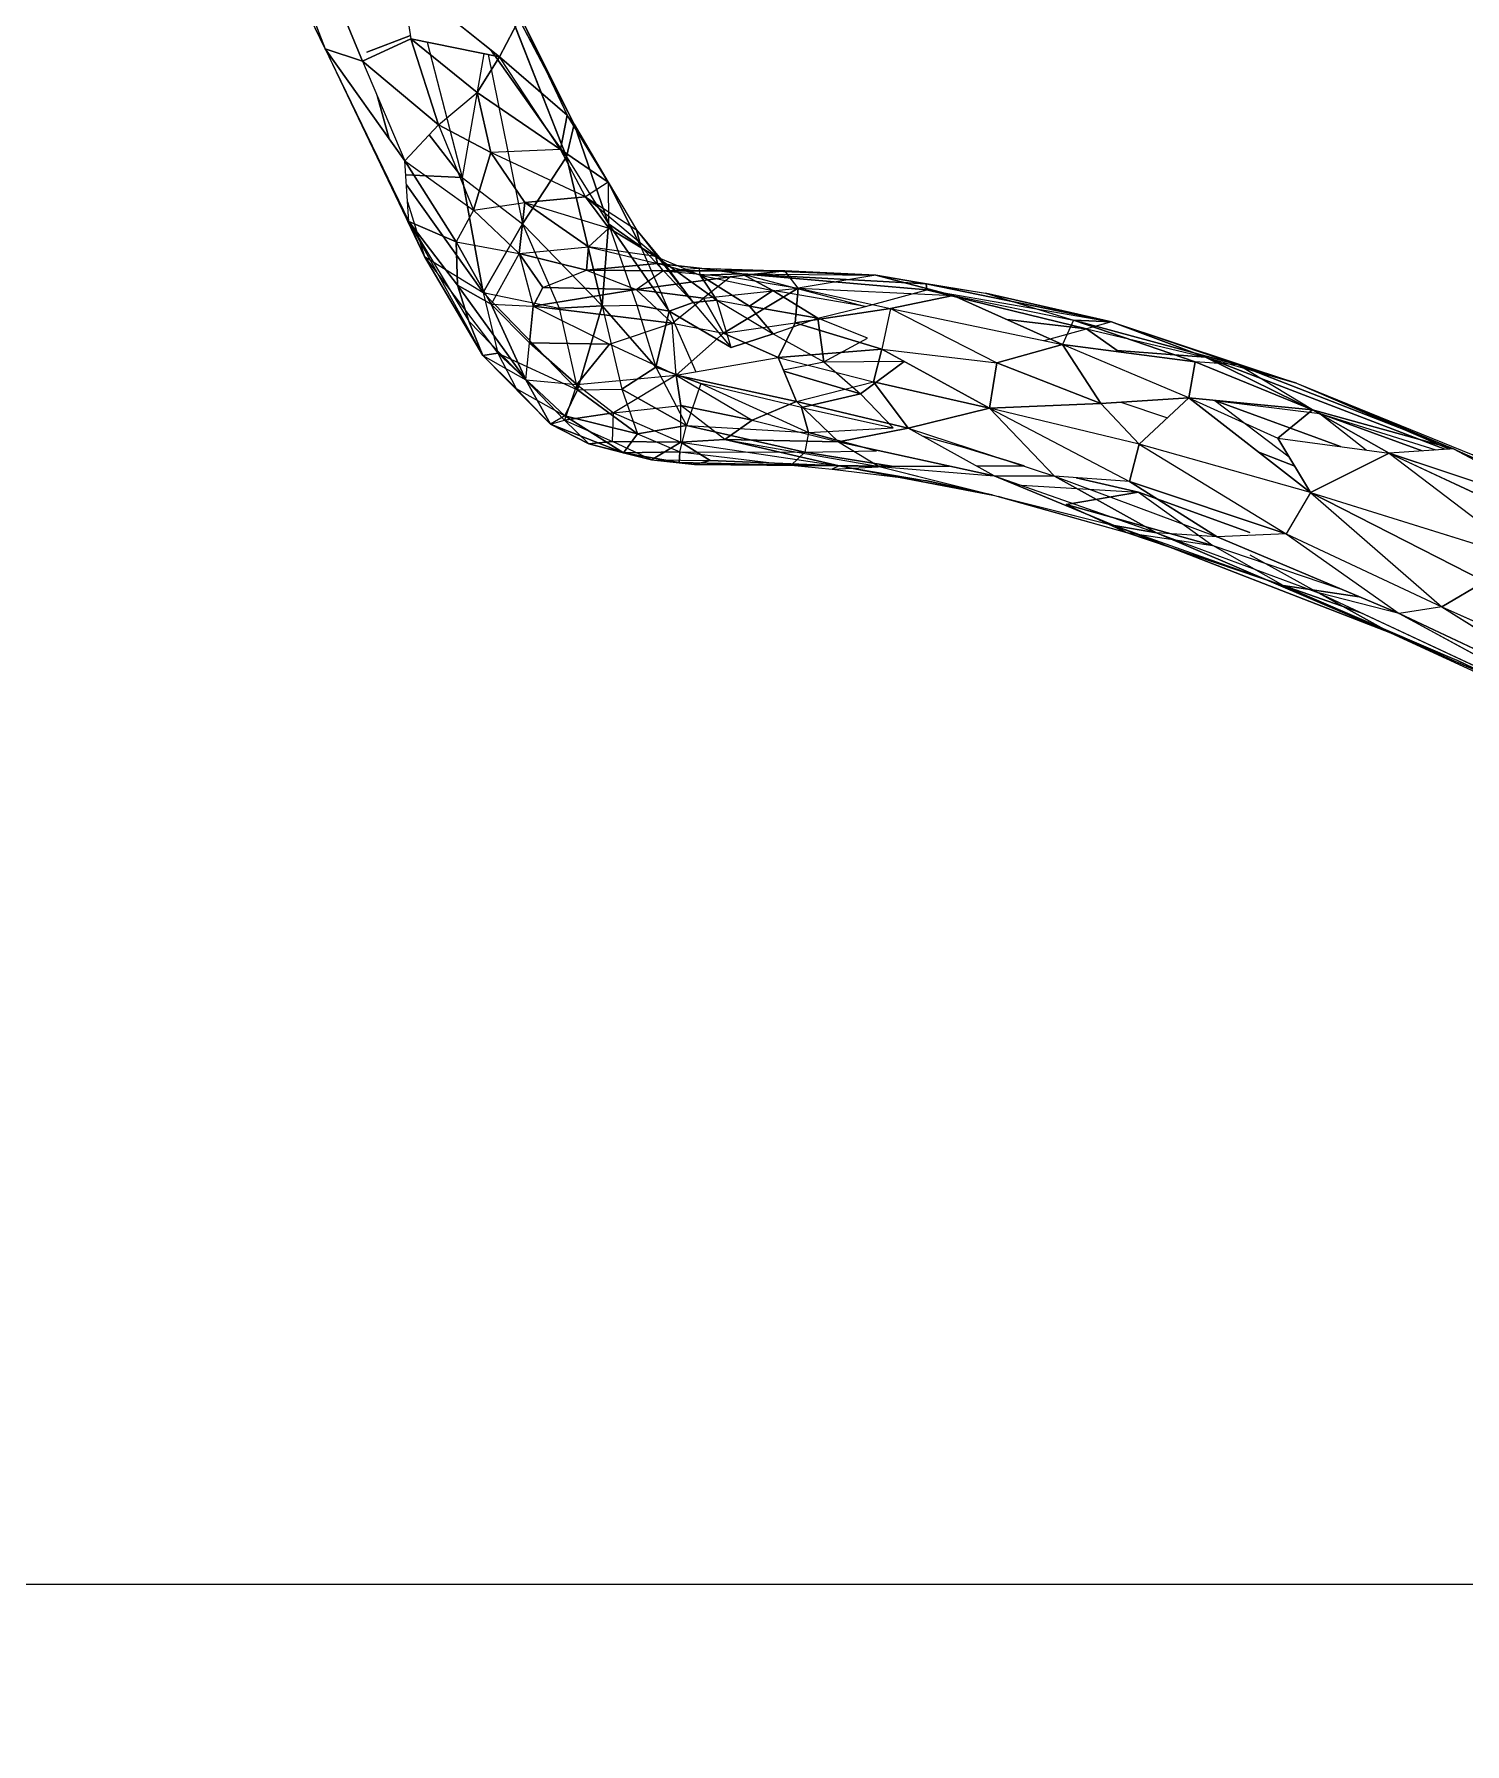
# Model space of a CAD drawing. Header units: inches. Extents: x -1767 to 184, y -1065 to 157.
# Drawn here: x -799.331 to -797.431, y -216.208 to -213.938 of the extents above; entities that cross this region are included whole.
import ezdxf

# ---------------------------------------------------------------- set-up
doc = ezdxf.new("R2010")
doc.units = ezdxf.units.IN
doc.header["$MEASUREMENT"] = 0
for name, color, linetype, lineweight in [('A-DETL-GENF', 92, 'Continuous', 9), ('E-LITE-EQPM', 33, 'Continuous', 9), ('G-IMPT', 8, 'Continuous', 9)]:
    doc.layers.add(name, color=color, linetype=linetype, lineweight=lineweight)

# ---------------------------------------------------------------- blocks, each defined once
blk = doc.blocks.new('flos_pendant16 - flos_pendant - 3D View - _3D__dwg_FLOS_AIM_Pendant_Lamps_dwg-2425-_3D_-V18-FIRST FLOOR')
at = {"layer": 'G-IMPT'}
for p, q in [((49.0861, -17.1722), (48.4428, -16.7845)), ((49.2511, -17.3344), (48.5858, -16.8862)), ((49.2841, -17.2766), (48.5858, -16.8862)), ((49.4958, -17.4224), (48.5858, -16.8862)), ((49.2841, -17.2766), (48.6875, -16.9302)), ((48.6875, -16.9302), (49.0861, -17.1722)), ((49.1164, -17.3426), (48.616, -16.9577)), ((49.2511, -17.3344), (48.616, -16.9577)), ((49.1164, -17.3426), (48.627, -17.0649)), ((49.603, -17.4554), (49.0861, -17.1722)), ((49.2841, -17.2766), (49.0861, -17.1722)), ((49.603, -17.4554), (49.0861, -17.1722)), ((50.1089, -17.6918), (49.2841, -17.2766)), ((49.603, -17.4554), (49.2841, -17.2766)), ((49.9797, -17.6561), (49.2841, -17.2766)), ((49.2841, -17.2766), (49.4958, -17.4224)), ((49.1164, -17.3426), (48.9762, -17.4086)), ((48.9762, -17.4086), (49.1164, -17.3426)), ((49.1164, -17.3426), (49.2511, -17.3344)), ((49.4903, -17.7358), (49.1164, -17.3426)), ((49.5783, -17.6148), (49.1164, -17.3426)), ((49.5783, -17.6148), (49.2511, -17.3344)), ((49.7927, -17.6258), (49.2511, -17.3344)), ((49.2511, -17.3344), (49.4958, -17.4224)), ((49.5783, -17.6148), (49.2511, -17.3344)), ((49.603, -17.4554), (49.3714, -17.3491)), ((49.4903, -17.7358), (48.9762, -17.4086)), ((49.603, -17.4554), (49.3699, -17.3983)), ((49.4903, -17.7358), (48.8277, -17.4581)), ((49.2346, -17.8348), (48.8277, -17.4581)), ((49.2346, -17.8348), (48.8277, -17.4581)), ((49.8092, -17.6011), (49.4287, -17.43)), ((49.6974, -17.5605), (49.4958, -17.4224)), ((49.9797, -17.6561), (49.4958, -17.4224)), ((49.6974, -17.5605), (49.4958, -17.4224)), ((50.0731, -17.667), (49.603, -17.4554)), ((50.1089, -17.6918), (49.603, -17.4554)), ((49.603, -17.4554), (49.8092, -17.6011)), ((49.0339, -17.8293), (48.5583, -17.5571)), ((49.2346, -17.8348), (48.7865, -17.5708)), ((49.0339, -17.8293), (48.6517, -17.5763)), ((49.2346, -17.8348), (48.6517, -17.5763)), ((49.4903, -17.7358), (49.5783, -17.6148)), ((50.0072, -17.9365), (49.5783, -17.6148)), ((49.5783, -17.6148), (50.0484, -17.8238)), ((49.5783, -17.6148), (49.7927, -17.6258)), ((50.0484, -17.8238), (49.7927, -17.6258)), ((50.2793, -17.8622), (49.7927, -17.6258)), ((49.7927, -17.6258), (49.9797, -17.6561)), ((50.2518, -17.7715), (49.8092, -17.6011)), ((50.0236, -17.788), (49.8092, -17.6011)), ((50.0731, -17.667), (49.8092, -17.6011)), ((50.0236, -17.788), (49.6908, -17.6296)), ((49.6908, -17.6296), (50.0236, -17.788)), ((50.4663, -17.8815), (49.9797, -17.6561)), ((50.1089, -17.6918), (49.9797, -17.6561)), ((50.2793, -17.8622), (49.9797, -17.6561)), ((50.4718, -17.821), (50.0731, -17.667)), ((50.2518, -17.7715), (50.0731, -17.667)), ((50.0731, -17.667), (50.1089, -17.6918)), ((50.8209, -17.9447), (50.1089, -17.6918)), ((50.4718, -17.821), (50.1089, -17.6918)), ((50.4663, -17.8815), (50.1089, -17.6918)), ((49.4903, -17.7358), (49.2346, -17.8348)), ((49.4903, -17.7358), (49.8394, -18.0657)), ((49.4903, -17.7358), (49.5755, -17.9145)), ((49.4903, -17.7358), (50.0072, -17.9365)), ((49.8394, -18.0657), (49.4903, -17.7358)), ((50.2518, -17.7715), (50.0236, -17.788)), ((50.0236, -17.788), (50.2518, -17.7715)), ((50.2133, -17.8513), (50.0236, -17.788)), ((50.4024, -17.8476), (50.0236, -17.788)), ((49.5013, -18.0794), (48.9762, -17.8045)), ((49.5013, -18.0794), (48.9762, -17.8045)), ((49.46, -17.9915), (49.0339, -17.8293)), ((49.5013, -18.0794), (49.0339, -17.8293)), ((49.6772, -18.1537), (49.0339, -17.8293)), ((49.0339, -17.8293), (49.2346, -17.8348)), ((49.0339, -17.8293), (49.2346, -17.8348)), ((49.5013, -18.0794), (49.0464, -17.8296)), ((49.7762, -18.1867), (49.0606, -17.83)), ((49.438, -17.9777), (49.089, -17.8308)), ((49.438, -17.9777), (49.089, -17.8308)), ((49.438, -17.9777), (49.1313, -17.8319)), ((49.5755, -17.9145), (49.2346, -17.8348)), ((49.46, -17.9915), (49.2346, -17.8348)), ((49.6386, -17.8759), (49.5316, -17.8224)), ((49.5316, -17.8224), (49.6386, -17.8759)), ((50.0072, -17.9365), (50.0484, -17.8238)), ((50.4608, -18.0932), (50.0484, -17.8238)), ((50.0484, -17.8238), (50.2793, -17.8622)), ((50.9447, -17.9585), (50.4718, -17.821)), ((50.8209, -17.9447), (50.4718, -17.821)), ((50.4796, -17.8235), (50.6807, -17.887)), ((49.438, -17.9777), (49.3053, -17.8513)), ((49.7597, -18.0492), (49.384, -17.8697)), ((49.7597, -18.0492), (49.5463, -17.8532)), ((49.7597, -18.0492), (49.5463, -17.8532)), ((50.4663, -17.8815), (50.2793, -17.8622)), ((50.7192, -18.0547), (50.2793, -17.8622)), ((50.4608, -18.0932), (50.2793, -17.8622)), ((50.7192, -18.0547), (50.2793, -17.8622)), ((50.2793, -17.8622), (50.4663, -17.8815)), ((50.9392, -18.0327), (50.4663, -17.8815)), ((50.8209, -17.9447), (50.4663, -17.8815)), ((50.4663, -17.8815), (50.7192, -18.0547)), ((50.9447, -17.9585), (50.6807, -17.887)), ((50.9667, -17.9502), (50.6807, -17.887)), ((49.5755, -17.9145), (49.46, -17.9915)), ((49.8394, -18.0657), (49.5755, -17.9145)), ((49.8394, -18.0657), (50.0072, -17.9365)), ((50.0072, -17.9365), (50.4608, -18.0932)), ((50.0072, -17.9365), (50.1144, -18.0739)), ((50.557, -17.9805), (50.3701, -17.9035)), ((50.3701, -17.9035), (50.557, -17.9805)), ((50.5187, -17.9174), (50.3746, -17.9039)), ((50.5187, -17.9174), (50.3746, -17.9039)), ((50.7825, -17.942), (50.6031, -17.9252)), ((50.7825, -17.942), (50.6031, -17.9252)), ((51.0464, -18.0107), (50.7825, -17.942)), ((51.0931, -17.975), (50.7825, -17.942)), ((50.9667, -17.9502), (50.7825, -17.942)), ((51.2911, -18.0739), (50.8209, -17.9447)), ((50.9447, -17.9585), (50.8209, -17.9447)), ((50.9392, -18.0327), (50.8209, -17.9447)), ((49.7597, -18.0492), (49.438, -17.9777)), ((49.7762, -18.1867), (49.438, -17.9777)), ((49.8394, -18.0657), (49.46, -17.9915)), ((49.46, -17.9915), (49.6772, -18.1537)), ((49.46, -17.9915), (49.8092, -18.1757)), ((50.6785, -18.0268), (50.557, -17.9805)), ((50.6785, -18.0268), (50.557, -17.9805)), ((51.0299, -18.0712), (50.8237, -17.9942)), ((51.0464, -18.0107), (50.8237, -17.9942)), ((50.9447, -17.9585), (50.9667, -17.9502)), ((50.9447, -17.9585), (51.0931, -17.975)), ((50.9447, -17.9585), (51.3928, -18.0052)), ((51.4285, -18.0794), (50.9447, -17.9585)), ((51.2911, -18.0739), (50.9447, -17.9585)), ((50.9447, -17.9585), (51.3433, -18.0135)), ((51.0931, -17.975), (50.9667, -17.9502)), ((51.0464, -18.0107), (51.0931, -17.975)), ((51.434, -18.0492), (51.0931, -17.975)), ((51.4395, -18.0162), (51.0931, -17.975)), ((51.0931, -17.975), (51.3928, -18.0052)), ((50.0517, -18.0721), (49.9115, -18.0102)), ((50.0517, -18.0721), (49.9115, -18.0102)), ((50.7192, -18.0547), (50.4608, -18.0932)), ((50.9392, -18.0327), (50.7192, -18.0547)), ((50.7192, -18.0547), (50.9392, -18.0327)), ((51.0574, -18.1702), (50.7192, -18.0547)), ((50.7192, -18.0547), (50.8127, -18.2087)), ((51.2911, -18.0739), (50.9392, -18.0327)), ((51.2003, -18.1262), (50.9392, -18.0327)), ((51.0574, -18.1702), (50.9392, -18.0327)), ((51.0299, -18.0712), (51.0464, -18.0107)), ((51.434, -18.0492), (51.0464, -18.0107)), ((51.4065, -18.1289), (51.0464, -18.0107)), ((51.3433, -18.0135), (51.3928, -18.0052)), ((51.5248, -18.0327), (51.3433, -18.0135)), ((51.4285, -18.0794), (51.3433, -18.0135)), ((51.5248, -18.0327), (51.3928, -18.0052)), ((51.4395, -18.0162), (51.3928, -18.0052)), ((51.434, -18.0492), (51.4065, -18.1289)), ((51.5248, -18.0327), (51.4285, -18.0794)), ((51.434, -18.0492), (51.4395, -18.0162)), ((51.5605, -18.1179), (51.434, -18.0492)), ((51.434, -18.0492), (51.61, -18.0629)), ((51.61, -18.0629), (51.4395, -18.0162)), ((51.5248, -18.0327), (51.4395, -18.0162)), ((51.61, -18.0629), (51.5248, -18.0327)), ((51.5248, -18.0327), (51.7145, -18.1014)), ((51.5248, -18.0327), (51.6402, -18.1014)), ((50.0566, -18.3241), (49.5013, -18.0794)), ((49.7762, -18.1867), (49.5013, -18.0794)), ((49.5013, -18.0794), (49.6772, -18.1537)), ((49.8394, -18.0657), (49.8092, -18.1757)), ((49.8394, -18.0657), (50.1144, -18.0739)), ((49.8394, -18.0657), (50.2161, -18.2691)), ((50.1144, -18.0739), (49.8394, -18.0657)), ((50.4608, -18.0932), (50.1144, -18.0739)), ((50.1144, -18.0739), (50.2161, -18.2691)), ((50.1144, -18.0739), (50.425, -18.2307)), ((50.1144, -18.0739), (50.4608, -18.0932)), ((50.4608, -18.0932), (50.425, -18.2307)), ((50.425, -18.2307), (50.4608, -18.0932)), ((50.777, -18.3076), (50.4608, -18.0932)), ((50.8127, -18.2087), (50.4608, -18.0932)), ((50.4608, -18.0932), (50.8127, -18.2087)), ((51.0436, -18.1509), (50.766, -18.0602)), ((51.0299, -18.0712), (50.766, -18.0602)), ((50.766, -18.0602), (50.8567, -18.1757)), ((51.0436, -18.1509), (50.766, -18.0602)), ((51.0436, -18.1509), (51.0299, -18.0712)), ((51.3488, -18.2554), (51.0299, -18.0712)), ((51.4065, -18.1289), (51.0299, -18.0712)), ((51.2911, -18.0739), (51.2003, -18.1262)), ((51.4285, -18.0794), (51.2911, -18.0739)), ((51.2911, -18.0739), (51.4175, -18.1922)), ((51.4285, -18.0794), (51.4175, -18.1922)), ((51.6402, -18.1014), (51.4285, -18.0794)), ((51.6292, -18.1894), (51.4285, -18.0794)), ((51.5605, -18.1179), (51.61, -18.0629)), ((51.61, -18.0629), (51.7145, -18.1014)), ((51.7805, -18.1949), (51.61, -18.0629)), ((51.61, -18.0629), (51.8272, -18.1729)), ((51.6402, -18.1014), (51.6292, -18.1894)), ((51.7145, -18.1014), (51.6402, -18.1014)), ((51.7832, -18.1812), (51.6402, -18.1014)), ((51.8272, -18.1729), (51.7145, -18.1014)), ((51.7145, -18.1014), (51.7832, -18.1812)), ((50.0566, -18.3241), (49.6772, -18.1537)), ((50.1749, -18.3406), (49.6772, -18.1537)), ((49.6772, -18.1537), (49.8092, -18.1757)), ((51.0436, -18.1509), (50.8567, -18.1757)), ((51.0436, -18.1509), (51.3488, -18.2554)), ((51.2003, -18.1262), (51.0574, -18.1702)), ((51.423, -18.2884), (51.2003, -18.1262)), ((51.2003, -18.1262), (51.4175, -18.1922)), ((51.423, -18.2884), (51.2003, -18.1262)), ((51.3488, -18.2554), (51.4065, -18.1289)), ((51.5605, -18.1179), (51.4065, -18.1289)), ((51.4835, -18.3186), (51.4065, -18.1289)), ((51.5962, -18.2609), (51.4065, -18.1289)), ((51.7337, -18.2719), (51.5605, -18.1179)), ((51.7805, -18.1949), (51.5605, -18.1179)), ((51.5962, -18.2609), (51.5605, -18.1179)), ((50.0566, -18.3241), (49.7762, -18.1867)), ((50.0484, -18.2334), (49.7762, -18.1867)), ((50.1364, -18.3104), (49.7762, -18.1867)), ((50.1749, -18.3406), (49.8092, -18.1757)), ((49.8092, -18.1757), (50.2161, -18.2691)), ((49.8092, -18.1757), (50.1749, -18.3406)), ((50.8567, -18.1757), (50.7116, -18.2633)), ((50.777, -18.3076), (50.8127, -18.2087)), ((51.0574, -18.1702), (50.8127, -18.2087)), ((51.1014, -18.3131), (50.8127, -18.2087)), ((51.0877, -18.2686), (50.8567, -18.1757)), ((50.9612, -18.2856), (50.8567, -18.1757)), ((51.423, -18.2884), (51.0574, -18.1702)), ((51.0574, -18.1702), (51.1014, -18.3131)), ((51.6292, -18.1894), (51.4175, -18.1922)), ((51.423, -18.2884), (51.4175, -18.1922)), ((51.423, -18.2884), (51.6292, -18.1894)), ((51.7832, -18.1812), (51.6292, -18.1894)), ((51.7337, -18.2884), (51.6292, -18.1894)), ((51.7337, -18.2884), (51.7832, -18.1812)), ((51.7337, -18.2719), (51.7805, -18.1949)), ((51.7805, -18.1949), (51.8272, -18.1729)), ((51.9702, -18.4094), (51.7805, -18.1949)), ((51.9234, -18.2939), (51.7805, -18.1949)), ((51.8272, -18.1729), (51.7832, -18.1812)), ((51.8904, -18.3186), (51.7832, -18.1812)), ((52.0169, -18.4066), (51.8272, -18.1729)), ((51.9234, -18.2939), (51.8272, -18.1729)), ((51.8904, -18.3186), (51.8272, -18.1729)), ((50.0484, -18.2334), (50.1364, -18.3104)), ((50.2161, -18.2691), (50.425, -18.2307)), ((50.425, -18.2307), (50.2161, -18.2691)), ((50.7385, -18.4314), (50.425, -18.2307)), ((50.777, -18.3076), (50.425, -18.2307)), ((50.9612, -18.2856), (50.7123, -18.2638)), ((51.4835, -18.3186), (51.3488, -18.2554)), ((51.4835, -18.3186), (51.5962, -18.2609)), ((51.632, -18.5248), (51.5962, -18.2609)), ((51.7337, -18.2719), (51.5962, -18.2609)), ((50.0566, -18.3241), (50.1364, -18.3104)), ((50.2717, -18.2864), (50.1364, -18.3104)), ((50.2717, -18.2864), (50.1364, -18.3104)), ((50.6202, -18.4781), (50.1364, -18.3104)), ((50.1364, -18.3104), (50.3814, -18.363)), ((50.1749, -18.3406), (50.2161, -18.2691)), ((50.7385, -18.4314), (50.2161, -18.2691)), ((50.5405, -18.4533), (50.2161, -18.2691)), ((50.7385, -18.4314), (50.777, -18.3076)), ((51.1014, -18.3131), (50.777, -18.3076)), ((51.0381, -18.4149), (50.777, -18.3076)), ((50.9612, -18.2856), (50.8182, -18.3461)), ((51.0889, -18.2726), (50.9612, -18.2856)), ((51.1096, -18.3874), (50.9612, -18.2856)), ((50.9612, -18.2856), (50.9667, -18.4231)), ((51.1014, -18.3131), (51.0381, -18.4149)), ((51.423, -18.2884), (51.1014, -18.3131)), ((51.2636, -18.4039), (51.1014, -18.3131)), ((51.423, -18.2884), (51.2636, -18.4039)), ((51.4258, -18.4891), (51.3612, -18.2931)), ((51.423, -18.2884), (51.4203, -18.4506)), ((51.7337, -18.2884), (51.423, -18.2884)), ((51.423, -18.2884), (51.621, -18.4039)), ((51.4258, -18.4891), (51.4835, -18.3186)), ((51.632, -18.5248), (51.4835, -18.3186)), ((51.5248, -18.5166), (51.4835, -18.3186)), ((51.7337, -18.2884), (51.621, -18.4039)), ((51.632, -18.5248), (51.7337, -18.2719)), ((51.9976, -18.6018), (51.7337, -18.2719)), ((51.7667, -18.5303), (51.7337, -18.2719)), ((51.9702, -18.4094), (51.7337, -18.2719)), ((51.8904, -18.3186), (51.7337, -18.2884)), ((51.7337, -18.2884), (51.8684, -18.4314)), ((51.8904, -18.3186), (51.8684, -18.4314)), ((52.0169, -18.4066), (51.8904, -18.3186)), ((52.0499, -18.5166), (51.8904, -18.3186)), ((52.0746, -18.6321), (51.8904, -18.3186)), ((51.9757, -18.5633), (51.8904, -18.3186)), ((51.9702, -18.4094), (51.9234, -18.2939)), ((52.0169, -18.4066), (51.9234, -18.2939)), ((50.0566, -18.3241), (50.4388, -18.4506)), ((50.6202, -18.4973), (50.0566, -18.3241)), ((50.6202, -18.4781), (50.0566, -18.3241)), ((50.0566, -18.3241), (50.1749, -18.3406)), ((50.4388, -18.4506), (50.1749, -18.3406)), ((50.5405, -18.4533), (50.1749, -18.3406)), ((50.8182, -18.3461), (50.9667, -18.4231)), ((51.2443, -18.3571), (51.1096, -18.3874)), ((51.4258, -18.4891), (51.2443, -18.3571)), ((51.3488, -18.5083), (51.2443, -18.3571)), ((51.2443, -18.3571), (51.2746, -18.5083)), ((50.7385, -18.4314), (51.0381, -18.4149)), ((50.9667, -18.4231), (50.8154, -18.4451)), ((51.1096, -18.3874), (50.9667, -18.4231)), ((51.1756, -18.4808), (50.9667, -18.4231)), ((50.9667, -18.4231), (51.0986, -18.5221)), ((51.2636, -18.4039), (51.0189, -18.5221)), ((51.0189, -18.5221), (51.0381, -18.4149)), ((51.2636, -18.4039), (51.0381, -18.4149)), ((51.2746, -18.5083), (51.1096, -18.3874)), ((51.1096, -18.3874), (51.1756, -18.4808)), ((51.4203, -18.4506), (51.2636, -18.4039)), ((51.3158, -18.5193), (51.2636, -18.4039)), ((51.621, -18.4039), (51.4203, -18.4506)), ((51.8684, -18.4314), (51.621, -18.4039)), ((51.8464, -18.5441), (51.621, -18.4039)), ((51.9702, -18.4094), (52.0169, -18.4066)), ((52.1681, -18.731), (51.9702, -18.4094)), ((51.9976, -18.6018), (51.9702, -18.4094)), ((52.1681, -18.731), (52.0169, -18.4066)), ((52.2066, -18.8438), (52.0169, -18.4066)), ((52.0169, -18.4066), (52.0499, -18.5166)), ((50.7742, -18.5386), (50.4388, -18.4506)), ((50.6202, -18.4973), (50.4388, -18.4506)), ((50.7385, -18.4314), (50.5405, -18.4533)), ((50.7742, -18.5386), (50.5405, -18.4533)), ((51.0189, -18.5221), (50.5405, -18.4533)), ((50.8154, -18.4451), (50.6202, -18.4781)), ((51.1893, -18.5826), (50.6202, -18.4781)), ((50.6202, -18.4973), (50.6202, -18.4781)), ((51.0189, -18.5221), (50.7385, -18.4314)), ((51.1893, -18.5826), (50.8154, -18.4451)), ((50.8154, -18.4451), (51.0986, -18.5221)), ((51.1756, -18.4808), (51.0986, -18.5221)), ((51.2746, -18.5083), (51.1756, -18.4808)), ((51.3186, -18.5908), (51.1756, -18.4808)), ((51.4203, -18.4506), (51.3158, -18.5193)), ((51.522, -18.5661), (51.4203, -18.4506)), ((51.8464, -18.5441), (51.4203, -18.4506)), ((51.8684, -18.4314), (51.8464, -18.5441)), ((51.9757, -18.5633), (51.8684, -18.4314)), ((51.1893, -18.5826), (50.6202, -18.4973)), ((50.7742, -18.5386), (50.6202, -18.4973)), ((50.7742, -18.5386), (51.0189, -18.5221)), ((51.3158, -18.5193), (51.0189, -18.5221)), ((51.2251, -18.5771), (51.0189, -18.5221)), ((51.0189, -18.5221), (51.0546, -18.5798)), ((51.3186, -18.5908), (51.0986, -18.5221)), ((51.1893, -18.5826), (51.0986, -18.5221)), ((51.2251, -18.5771), (51.3158, -18.5193)), ((51.4313, -18.6458), (51.2746, -18.5083)), ((51.2746, -18.5083), (51.4505, -18.6623)), ((51.3488, -18.5083), (51.2746, -18.5083)), ((51.2746, -18.5083), (51.3186, -18.5908)), ((51.522, -18.5661), (51.3158, -18.5193)), ((51.4258, -18.4891), (51.3488, -18.5083)), ((51.5028, -18.7503), (51.3488, -18.5083)), ((51.4945, -18.698), (51.3488, -18.5083)), ((51.3488, -18.5083), (51.4313, -18.6458)), ((51.588, -18.7778), (51.4258, -18.4891)), ((51.4258, -18.4891), (51.5248, -18.5166)), ((51.4258, -18.4891), (51.4945, -18.698)), ((51.632, -18.5248), (51.5248, -18.5166)), ((51.588, -18.7778), (51.5248, -18.5166)), ((51.632, -18.5248), (51.588, -18.7778)), ((51.698, -18.9977), (51.632, -18.5248)), ((51.632, -18.5248), (51.8547, -18.8025)), ((51.632, -18.5248), (51.7667, -18.5303)), ((51.9976, -18.6018), (51.7667, -18.5303)), ((51.8547, -18.8025), (51.7667, -18.5303)), ((52.2066, -18.8438), (52.0499, -18.5166)), ((52.0499, -18.5166), (52.0746, -18.6321)), ((50.7742, -18.5386), (51.0546, -18.5798)), ((51.3186, -18.6128), (50.7742, -18.5386)), ((51.1893, -18.5826), (50.7742, -18.5386)), ((51.2251, -18.5771), (51.0546, -18.5798)), ((51.3186, -18.6128), (51.0546, -18.5798)), ((51.434, -18.6156), (51.0546, -18.5798)), ((51.3186, -18.5908), (51.1893, -18.5826)), ((51.3186, -18.6128), (51.1893, -18.5826)), ((51.522, -18.5661), (51.2251, -18.5771)), ((51.434, -18.6156), (51.2251, -18.5771)), ((51.522, -18.5661), (51.434, -18.6156)), ((51.522, -18.5661), (51.8464, -18.5441)), ((51.8107, -18.5991), (51.522, -18.5661)), ((51.6705, -18.6403), (51.522, -18.5661)), ((51.8107, -18.5991), (51.8464, -18.5441)), ((51.8739, -18.7118), (51.8464, -18.5441)), ((51.9757, -18.5633), (51.8464, -18.5441)), ((51.8739, -18.7118), (51.9757, -18.5633)), ((52.0664, -18.7668), (51.9757, -18.5633)), ((52.0746, -18.6321), (51.9757, -18.5633)), ((51.4505, -18.6623), (51.3186, -18.5908)), ((51.3186, -18.5908), (51.4478, -18.6403)), ((51.3186, -18.5908), (51.3186, -18.6128)), ((51.4478, -18.6403), (51.3186, -18.6128)), ((51.434, -18.6156), (51.3186, -18.6128)), ((51.6705, -18.6403), (51.434, -18.6156)), ((51.4478, -18.6403), (51.434, -18.6156)), ((51.6705, -18.6403), (51.4478, -18.6403)), ((51.4505, -18.6623), (51.4478, -18.6403)), ((51.6567, -18.7118), (51.4478, -18.6403)), ((51.6705, -18.6403), (51.6567, -18.7118)), ((51.8107, -18.5991), (51.6705, -18.6403)), ((51.8739, -18.7118), (51.6705, -18.6403)), ((51.8739, -18.7118), (51.8107, -18.5991)), ((51.9976, -18.6018), (51.8547, -18.8025)), ((52.2033, -18.9579), (51.9976, -18.6018)), ((52.0279, -18.9647), (51.9976, -18.6018)), ((52.1681, -18.731), (51.9976, -18.6018)), ((52.0664, -18.7668), (52.0746, -18.6321)), ((52.2066, -18.8438), (52.0746, -18.6321)), ((51.5028, -18.7503), (51.4313, -18.6458)), ((51.4313, -18.6458), (51.4505, -18.6623)), ((51.4313, -18.6458), (51.588, -18.764)), ((51.6512, -18.8685), (51.4313, -18.6458)), ((51.4505, -18.6623), (51.588, -18.764)), ((51.4505, -18.6623), (51.6567, -18.7118)), ((51.577, -18.907), (51.4945, -18.698)), ((51.588, -18.7778), (51.4945, -18.698)), ((51.5028, -18.7503), (51.4945, -18.698)), ((51.4945, -18.698), (51.588, -18.7778)), ((51.6567, -18.7118), (51.588, -18.764)), ((51.8409, -18.8685), (51.6567, -18.7118)), ((51.8739, -18.7118), (51.6567, -18.7118)), ((51.8409, -18.8685), (51.8739, -18.7118)), ((52.0031, -18.8602), (51.8739, -18.7118)), ((52.0664, -18.7668), (51.8739, -18.7118)), ((52.4155, -19.4046), (52.1681, -18.731)), ((52.2095, -18.844), (52.1681, -18.731)), ((52.2048, -18.9054), (52.1681, -18.731)), ((52.1681, -18.731), (52.2066, -18.8438)), ((51.577, -18.907), (51.5028, -18.7503)), ((51.6512, -18.8685), (51.5028, -18.7503)), ((51.577, -18.907), (51.588, -18.7778)), ((51.6512, -18.8685), (51.588, -18.764)), ((51.8409, -18.8685), (51.588, -18.764)), ((51.698, -18.9977), (51.588, -18.7778)), ((51.665, -19.0967), (51.588, -18.7778)), ((52.0031, -18.8602), (52.0664, -18.7668)), ((52.2066, -18.8438), (52.0664, -18.7668)), ((52.2011, -19.0335), (52.0664, -18.7668)), ((51.698, -18.9977), (51.8547, -18.8025)), ((51.9113, -19.3382), (51.8547, -18.8025)), ((52.0279, -18.9647), (51.8547, -18.8025)), ((52.2066, -18.8438), (52.2011, -19.0335)), ((52.2066, -18.8438), (52.2011, -19.0335)), ((52.4155, -19.4046), (52.2066, -18.8438)), ((51.577, -18.907), (51.6512, -18.8685)), ((51.577, -18.907), (51.665, -19.0967)), ((51.577, -18.907), (51.7145, -19.0225)), ((51.577, -18.907), (51.6842, -19.1269)), ((51.6512, -18.8685), (51.7145, -19.0225)), ((51.6512, -18.8685), (51.9317, -19.0335)), ((51.6512, -18.8685), (51.8409, -18.8685)), ((52.0031, -18.8602), (51.8409, -18.8685)), ((51.9317, -19.0335), (51.8409, -18.8685)), ((52.0031, -18.8602), (51.9317, -19.0335)), ((52.0856, -19.1352), (52.0031, -18.8602)), ((52.2011, -19.0335), (52.0031, -18.8602)), ((51.698, -18.9977), (51.665, -19.0967)), ((51.8739, -19.6081), (51.698, -18.9977)), ((51.9029, -19.3531), (51.698, -18.9977)), ((51.924, -19.3421), (52.0279, -18.9647)), ((52.0962, -19.3948), (52.0279, -18.9647)), ((52.1181, -19.1066), (52.0279, -18.9647)), ((52.2024, -18.9893), (52.0279, -18.9647)), ((51.7145, -19.0225), (51.6842, -19.1269)), ((51.7145, -19.0225), (51.8767, -19.3276)), ((51.7145, -19.0225), (51.9564, -19.2232)), ((51.7145, -19.0225), (51.9317, -19.0335)), ((52.0856, -19.1352), (51.9317, -19.0335)), ((51.9564, -19.2232), (51.9317, -19.0335)), ((52.0856, -19.1352), (52.2011, -19.0335)), ((52.4155, -19.4046), (52.2011, -19.0335)), ((52.3028, -19.3551), (52.2011, -19.0335)), ((51.7997, -19.4458), (51.665, -19.0967)), ((51.8739, -19.6081), (51.665, -19.0967)), ((51.665, -19.0967), (51.6842, -19.1269)), ((52.2678, -19.2444), (52.2434, -19.1066)), ((52.2434, -19.1066), (52.2678, -19.2444)), ((51.7997, -19.4458), (51.6842, -19.1269)), ((51.8767, -19.3276), (51.6842, -19.1269)), ((52.0856, -19.1352), (51.9564, -19.2232)), ((52.3028, -19.3551), (52.0856, -19.1352)), ((52.0856, -19.1352), (52.1461, -19.4101)), ((51.8767, -19.3276), (51.9564, -19.2232)), ((52.1461, -19.4101), (51.9564, -19.2232)), ((51.7997, -19.4458), (51.8767, -19.3276)), ((52.1571, -19.5998), (51.8767, -19.3276)), ((51.8767, -19.3276), (52.1461, -19.4101)), ((52.3028, -19.3551), (52.1461, -19.4101)), ((52.1467, -19.4198), (52.2873, -19.3811)), ((52.2873, -19.3811), (52.1467, -19.4198)), ((52.4155, -19.4046), (52.3028, -19.3551)), ((52.4238, -19.7483), (52.3028, -19.3551)), ((52.3028, -19.3551), (52.4238, -19.7483)), ((52.1571, -19.5998), (52.1461, -19.4101)), ((52.674, -20.1029), (52.4155, -19.4046)), ((52.6135, -20.1112), (52.4155, -19.4046))]:
    blk.add_line(p, q, dxfattribs=at)
at = {"layer": 'G-IMPT', "flags": 128}
for points in [[(49.4958, -17.4224), (48.5858, -16.8862), (48.0221, -16.5041), (48.4428, -16.7845)], [(48.0854, -16.6526), (48.0661, -16.5701), (48.5858, -16.8862), (48.616, -16.9577), (49.2511, -17.3344), (48.5858, -16.8862)], [(48.4428, -16.7845), (49.0861, -17.1722), (48.6875, -16.9302), (48.4428, -16.7845), (48.8277, -17.0759)], [(49.2511, -17.3344), (49.4958, -17.4224), (49.2841, -17.2766), (48.6875, -16.9302), (48.5858, -16.8862), (49.2841, -17.2766), (49.0861, -17.1722)], [(49.1164, -17.3426), (48.616, -16.9577), (48.627, -17.0649)], [(48.9762, -17.4086), (49.4903, -17.7358), (49.1164, -17.3426), (48.627, -17.0649), (48.9762, -17.4086)], [(48.0002, -17.1392), (48.6517, -17.5763), (49.0339, -17.8293), (48.5583, -17.5571), (48.9762, -17.8045)], [(48.7865, -17.5708), (48.6517, -17.5763), (49.2346, -17.8348), (48.7865, -17.5708), (48.0964, -17.1007)], [(49.2841, -17.2766), (49.9797, -17.6561), (50.1089, -17.6918), (49.603, -17.4554), (49.2841, -17.2766), (50.1089, -17.6918)], [(50.0484, -17.8238), (49.5783, -17.6148), (49.1164, -17.3426), (49.2511, -17.3344)], [(49.2511, -17.3344), (49.7927, -17.6258), (50.0484, -17.8238)], [(49.3714, -17.3491), (49.603, -17.4554), (49.8092, -17.6011), (49.4287, -17.43)], [(49.2346, -17.8348), (49.4903, -17.7358), (48.8277, -17.4581), (48.9762, -17.4086)], [(49.3699, -17.3983), (49.603, -17.4554), (50.0731, -17.667)], [(49.4903, -17.7358), (49.5783, -17.6148), (49.7927, -17.6258), (49.9797, -17.6561), (49.4958, -17.4224)], [(49.0339, -17.8293), (49.6772, -18.1537), (49.5013, -18.0794), (49.0339, -17.8293), (49.46, -17.9915), (49.5755, -17.9145), (49.4903, -17.7358), (50.0071, -17.9365), (49.5783, -17.6148)], [(50.4663, -17.8815), (49.9797, -17.6561), (50.2793, -17.8622), (49.7927, -17.6258)], [(50.0236, -17.788), (49.8092, -17.6011), (50.2518, -17.7715), (50.0731, -17.667), (50.1089, -17.6918), (50.4663, -17.8815)], [(50.4618, -17.8172), (50.0731, -17.667), (49.8092, -17.6011)], [(51.4285, -18.0794), (51.4175, -18.1922), (51.2003, -18.1262), (50.9392, -18.0327), (50.8209, -17.9447), (50.1089, -17.6918)], [(50.4024, -17.8476), (50.0236, -17.788), (50.2133, -17.8513)], [(50.2161, -18.2691), (50.5405, -18.4533), (50.1749, -18.3406), (50.0566, -18.3241), (49.5013, -18.0794), (49.0464, -17.8296)], [(49.0606, -17.83), (49.7762, -18.1867), (49.5013, -18.0794)], [(49.1313, -17.8319), (49.438, -17.9777), (49.3053, -17.8513)], [(49.2346, -17.8348), (49.46, -17.9915), (49.6772, -18.1537), (49.8092, -18.1757)], [(49.8394, -18.0657), (49.5755, -17.9145), (49.2346, -17.8348)], [(50.0484, -17.8238), (50.2793, -17.8622), (50.4608, -18.0932), (50.0484, -17.8238), (50.0071, -17.9365), (49.8394, -18.0657), (50.2161, -18.2691)], [(50.4766, -17.8224), (50.9447, -17.9585), (51.2911, -18.0739), (51.4285, -18.0794), (50.9447, -17.9585)], [(51.423, -18.2884), (51.6292, -18.1894), (51.4285, -18.0794), (51.5248, -18.0327), (51.3433, -18.0135), (50.9447, -17.9585), (51.0931, -17.975), (50.9667, -17.9502), (50.6807, -17.887), (50.4796, -17.8235)], [(49.384, -17.8697), (49.7597, -18.0492), (49.438, -17.9777), (49.7762, -18.1867), (50.0566, -18.3241), (49.6772, -18.1537), (50.1749, -18.3406)], [(50.4663, -17.8815), (50.9392, -18.0327), (51.0574, -18.1702), (50.8127, -18.2087), (50.7192, -18.0547)], [(50.8209, -17.9447), (50.4663, -17.8815), (50.7192, -18.0547)], [(50.8209, -17.9447), (50.9447, -17.9585), (50.6807, -17.887)], [(50.425, -18.2307), (50.1144, -18.0739), (50.0071, -17.9365)], [(50.0072, -17.9365), (50.4608, -18.0932), (50.7192, -18.0547)], [(51.3928, -18.0052), (50.9447, -17.9585), (50.9667, -17.9502), (50.7825, -17.942), (51.0464, -18.0107), (50.8237, -17.9942)], [(50.7825, -17.942), (51.0931, -17.975), (51.4395, -18.0162), (51.61, -18.0629), (51.7805, -18.1949)], [(51.621, -18.4039), (51.4203, -18.4506), (51.2636, -18.4039), (51.0381, -18.4149), (51.1014, -18.3131), (51.2636, -18.4039), (51.423, -18.2884), (51.1014, -18.3131), (51.0574, -18.1702), (51.2003, -18.1262), (51.2911, -18.0739), (50.8209, -17.9447)], [(49.8092, -18.1757), (49.46, -17.9915), (49.8394, -18.0657)], [(50.8237, -17.9942), (51.0299, -18.0712), (50.766, -18.0602)], [(51.434, -18.0492), (51.0464, -18.0107), (51.4065, -18.1289), (51.0299, -18.0712), (51.0464, -18.0107), (51.0931, -17.975), (51.3928, -18.0052), (51.3433, -18.0135), (51.4285, -18.0794), (51.6402, -18.1014)], [(51.61, -18.0629), (51.434, -18.0492), (51.0931, -17.975)], [(50.7192, -18.0547), (51.0574, -18.1702), (51.423, -18.2884), (51.4203, -18.4506), (51.3158, -18.5193), (51.522, -18.5661), (51.4203, -18.4506), (51.8464, -18.5441), (51.621, -18.4039), (51.7337, -18.2884), (51.6292, -18.1894), (51.4175, -18.1922), (51.423, -18.2884), (51.621, -18.4039), (51.8684, -18.4314)], [(50.9392, -18.0327), (51.2911, -18.0739), (51.4175, -18.1922)], [(51.5248, -18.0327), (51.3928, -18.0052), (51.4395, -18.0162)], [(51.8272, -18.1729), (51.61, -18.0629), (51.5605, -18.1179), (51.434, -18.0492), (51.4065, -18.1289), (51.5605, -18.1179), (51.7337, -18.2719), (51.9976, -18.6018), (52.2033, -18.9579)], [(51.7145, -18.1014), (51.8272, -18.1729), (51.7832, -18.1812), (51.8904, -18.3186), (51.7337, -18.2884), (51.7832, -18.1812), (51.6402, -18.1014), (51.7145, -18.1014), (51.5248, -18.0327), (51.6402, -18.1014), (51.6292, -18.1894), (51.7832, -18.1812), (51.7145, -18.1014), (51.61, -18.0629), (51.5248, -18.0327), (51.4395, -18.0162), (51.434, -18.0492)], [(50.2161, -18.2691), (49.8092, -18.1757), (49.8394, -18.0657)], [(50.4388, -18.4506), (50.1749, -18.3406), (50.2161, -18.2691), (50.1144, -18.0739)], [(50.4608, -18.0932), (50.777, -18.3076), (50.425, -18.2307)], [(50.7116, -18.2633), (50.8567, -18.1757), (50.766, -18.0602)], [(51.3488, -18.2554), (51.0299, -18.0712), (51.0436, -18.1509)], [(50.8567, -18.1757), (51.0436, -18.1509), (51.3488, -18.2554), (51.4065, -18.1289), (51.5962, -18.2609), (51.5605, -18.1179), (51.7805, -18.1949), (51.8272, -18.1729), (52.0169, -18.4066), (51.9702, -18.4094), (51.7337, -18.2719), (51.632, -18.5248), (51.698, -18.9977), (51.588, -18.7778), (51.632, -18.5248), (51.5248, -18.5166), (51.4258, -18.4891)], [(51.3488, -18.2554), (51.4835, -18.3186), (51.4258, -18.4891), (51.588, -18.7778), (51.5248, -18.5166), (51.4835, -18.3186), (51.4065, -18.1289)], [(50.1364, -18.3104), (49.7762, -18.1867), (50.0484, -18.2334)], [(50.777, -18.3076), (51.1014, -18.3131), (50.8127, -18.2087), (50.777, -18.3076)], [(51.0986, -18.5221), (51.1894, -18.5826), (51.3186, -18.6128), (51.4478, -18.6403), (51.4505, -18.6623), (51.4313, -18.6458), (51.2746, -18.5083), (51.4505, -18.6623), (51.3186, -18.5908), (51.2746, -18.5083), (51.1756, -18.4808), (51.1096, -18.3874), (50.9612, -18.2856), (50.8567, -18.1757), (51.0877, -18.2686)], [(52.2048, -18.9054), (52.1681, -18.731), (51.9976, -18.6018), (51.9702, -18.4094), (51.9234, -18.2939), (51.8272, -18.1729), (51.8904, -18.3186), (51.8684, -18.4314), (51.9757, -18.5633), (51.8464, -18.5441), (51.8684, -18.4314), (51.7337, -18.2884), (51.423, -18.2884)], [(52.1681, -18.731), (51.9702, -18.4094), (51.7805, -18.1949), (51.7337, -18.2719), (51.5962, -18.2609), (51.4835, -18.3186), (51.632, -18.5248), (51.5962, -18.2609)], [(51.8464, -18.5441), (51.522, -18.5661), (51.8107, -18.5991), (51.8739, -18.7118), (51.9757, -18.5633), (52.0746, -18.6321), (52.0499, -18.5166), (52.0169, -18.4066), (51.9234, -18.2939), (51.7805, -18.1949)], [(50.5405, -18.4533), (50.7742, -18.5386), (50.4388, -18.4506), (50.0566, -18.3241), (50.1364, -18.3104), (50.0484, -18.2334)], [(51.3186, -18.5908), (51.3186, -18.6128), (51.0546, -18.5798), (51.2251, -18.5771), (51.3158, -18.5193), (51.0189, -18.5221), (50.5405, -18.4533), (50.7385, -18.4314), (50.425, -18.2307)], [(51.1894, -18.5826), (51.3186, -18.5908), (51.0986, -18.5221), (50.9667, -18.4231), (50.9612, -18.2856), (50.7123, -18.2638)], [(50.3814, -18.363), (50.1364, -18.3104), (50.6202, -18.4781), (50.0566, -18.3241), (50.6202, -18.4973), (50.4388, -18.4506)], [(51.1096, -18.3874), (50.9667, -18.4231), (50.8154, -18.4451), (50.6202, -18.4781), (51.1894, -18.5826), (50.7742, -18.5386), (51.0189, -18.5221), (50.7385, -18.4314), (50.2161, -18.2691)], [(51.0381, -18.4149), (50.7385, -18.4314), (50.777, -18.3076)], [(50.777, -18.3076), (51.0381, -18.4149), (51.0189, -18.5221), (51.2636, -18.4039), (51.3158, -18.5193)], [(51.0889, -18.2726), (50.9612, -18.2856), (50.8182, -18.3461), (50.9667, -18.4231), (51.1756, -18.4808)], [(51.2443, -18.3571), (51.4258, -18.4891), (51.4945, -18.698), (51.577, -18.907), (51.5028, -18.7503), (51.4313, -18.6458), (51.3488, -18.5083), (51.4258, -18.4891), (51.3612, -18.2931)], [(51.9976, -18.6018), (51.7667, -18.5303), (51.632, -18.5248), (51.8547, -18.8025), (51.7667, -18.5303), (51.7337, -18.2719)], [(52.2011, -19.0335), (52.4155, -19.4046), (52.2066, -18.8438), (52.0499, -18.5166), (51.8904, -18.3186), (51.9757, -18.5633), (52.0664, -18.7668), (52.2066, -18.8438)], [(52.0169, -18.4066), (51.8904, -18.3186), (52.0746, -18.6321), (52.2066, -18.8438), (52.0169, -18.4066), (52.1681, -18.731), (52.2095, -18.844)], [(51.2746, -18.5083), (51.1096, -18.3874), (51.2443, -18.3571)], [(50.6202, -18.4973), (51.1894, -18.5826), (50.8154, -18.4451), (51.0986, -18.5221), (51.1756, -18.4808), (51.3186, -18.5908), (51.4478, -18.6403), (51.6705, -18.6403)], [(50.6202, -18.4781), (50.6202, -18.4973), (50.7742, -18.5386)], [(51.2251, -18.5771), (51.0189, -18.5221), (51.0546, -18.5798), (51.434, -18.6156), (51.3186, -18.6128), (50.7742, -18.5386), (51.0546, -18.5798)], [(52.0746, -18.6321), (52.0664, -18.7668), (51.8739, -18.7118), (51.8409, -18.8685), (51.588, -18.764), (51.6512, -18.8685), (51.5028, -18.7503), (51.3488, -18.5083), (51.4945, -18.698), (51.5028, -18.7503)], [(51.6512, -18.8685), (51.4313, -18.6458), (51.588, -18.764), (51.6567, -18.7118), (51.8409, -18.8685), (51.6512, -18.8685), (51.7145, -19.0225), (51.577, -18.907), (51.6512, -18.8685), (51.9317, -19.0335), (52.0031, -18.8602), (52.0664, -18.7668), (52.2011, -19.0335), (52.0031, -18.8602), (51.8409, -18.8685), (51.9317, -19.0335), (51.9564, -19.2232), (51.7145, -19.0225), (51.9317, -19.0335), (52.0856, -19.1352), (52.0031, -18.8602), (51.8739, -18.7118), (51.6567, -18.7118), (51.4478, -18.6403), (51.434, -18.6156), (51.2251, -18.5771), (51.522, -18.5661)], [(51.588, -18.764), (51.4505, -18.6623), (51.6567, -18.7118), (51.6705, -18.6403), (51.8739, -18.7118), (51.8464, -18.5441), (51.8107, -18.5991), (51.6705, -18.6403), (51.522, -18.5661), (51.434, -18.6156), (51.6705, -18.6403)], [(51.9113, -19.3382), (51.8547, -18.8025), (51.9976, -18.6018), (52.0279, -18.9647), (51.8547, -18.8025), (51.698, -18.9977), (51.9029, -19.3531)], [(52.2096, -18.844), (52.1681, -18.731), (52.2066, -18.8438)], [(51.577, -18.907), (51.588, -18.7778), (51.665, -19.0967), (51.577, -18.907), (51.6842, -19.1269)], [(51.9564, -19.2232), (52.1461, -19.4101), (51.8767, -19.3276), (51.7997, -19.4458), (51.665, -19.0967), (51.698, -18.9977), (51.8739, -19.6081), (51.9021, -19.4481)], [(51.924, -19.3421), (52.0279, -18.9647), (52.1181, -19.1066)], [(52.0962, -19.3948), (52.0279, -18.9647), (52.2024, -18.9893)], [(52.1571, -19.5998), (51.9482, -19.6658), (52.0609, -20.0919), (51.9289, -19.839), (51.8739, -19.6081), (51.665, -19.0967), (51.6842, -19.1269), (51.7145, -19.0225), (51.8767, -19.3276)], [(52.1461, -19.4101), (52.3028, -19.3551), (52.2011, -19.0335), (52.0856, -19.1352), (51.9564, -19.2232), (51.8767, -19.3276)], [(52.3613, -21.0448), (52.1489, -20.4466), (52.2423, -20.6583), (52.0141, -19.9435), (51.8739, -19.6081), (51.7997, -19.4458), (51.6842, -19.1269), (51.8767, -19.3276), (52.1571, -19.5998), (52.1461, -19.4101), (52.0856, -19.1352), (52.3028, -19.3551), (52.4155, -19.4046)], [(52.4155, -19.4046), (52.674, -20.1029), (52.7333, -20.3424)], [(52.7044, -20.3724), (52.6135, -20.1112), (52.4155, -19.4046)]]:
    blk.add_lwpolyline(points, dxfattribs=at)
blk.add_lwpolyline([(51.3488, -18.5083), (51.2443, -18.3571), (51.2746, -18.5083)], close=True, dxfattribs=at)
blk = doc.blocks.new('flos_pendant16 - flos_pendant - 3D View - _3D__dwg-V19-FIRST FLOOR')
at = {"xscale": 0.426201584994806, "yscale": 0.426201584994806, "zscale": 0.426201584994806}
blk.add_blockref('flos_pendant16 - flos_pendant - 3D View - _3D__dwg_FLOS_AIM_Pendant_Lamps_dwg-2425-_3D_-V18-FIRST FLOOR', (0.7054, -0.3763), dxfattribs=at)
blk = doc.blocks.new('flos_pendant16 - flos_pendant16 2-V20-FIRST FLOOR')
blk.add_blockref('flos_pendant16 - flos_pendant - 3D View - _3D__dwg-V19-FIRST FLOOR', (0, 0))

msp = doc.modelspace()

# ---------------------------------------------------------------- hatches: boundary and pattern name
at = {"layer": 'A-DETL-GENF'}
h = msp.add_hatch(dxfattribs=at)
h.set_pattern_fill('FP1_12', style=0, pattern_type=2)
h.set_pattern_definition([(0, (0, 0), (0, 6), [])])
h.paths.add_polyline_path([(-850.187, -314.9479), (-830.0626, -314.9479), (-830.0626, -299.7935), (-556.7791, -299.7935), (-556.7791, -106.8365), (-967.9152, -51.6245), (-967.9152, -314.9479), (-962.3651, -314.9479), (-962.3651, -308.8001), (-932.3651, -308.8001), (-932.3651, -314.9479), (-853.937, -314.9479)], flags=0)
h.paths.add_polyline_path([(-751.7044, -218.2571), (-751.7044, -218.257), (-751.6517, -218.2502)], flags=0)
h.paths.add_polyline_path([(-801.0716, -213.4245), (-801.0716, -213.4244), (-801.0102, -213.4245)], flags=0)

# ---------------------------------------------------------------- block references
at = {"layer": 'E-LITE-EQPM', "rotation": 185.4644837373745}
msp.add_blockref('flos_pendant16 - flos_pendant16 2-V20-FIRST FLOOR', (-775.181, -220.3702), dxfattribs=at)

doc.saveas('drawing.dxf')
